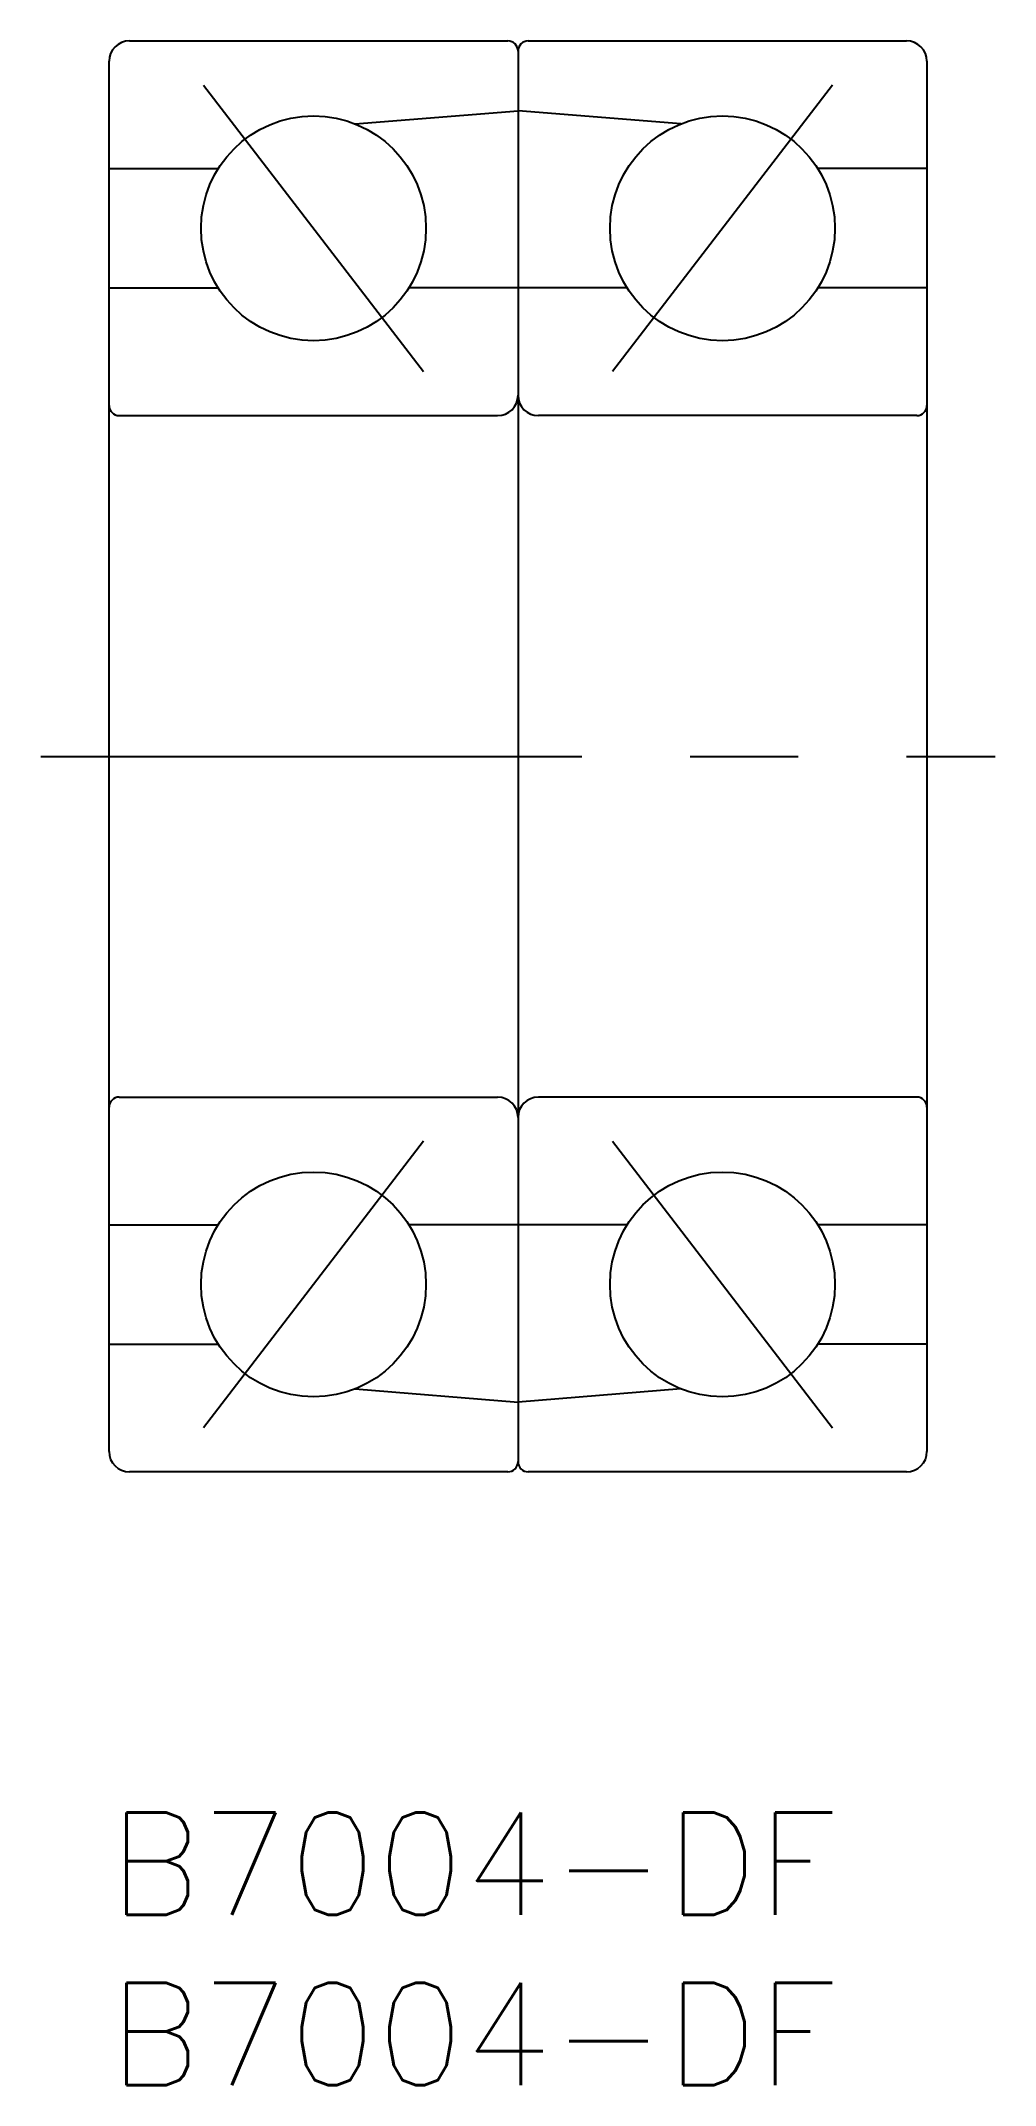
# Model space of a CAD drawing. Extents: x -2 to 26, y -8 to 52.
import ezdxf

# ---------------------------------------------------------------- set-up
doc = ezdxf.new("R2010")
doc.units = 0
doc.header["$LTSCALE"] = 0.5
doc.linetypes.add('CENTER', pattern=[50.8, 31.75, -6.35, 6.35, -6.35])
for name, color, linetype in [('MSM_CENTER', 1, 'CENTER'), ('MSM_CONTINUOUS', 7, 'CONTINUOUS'), ('MSM_PART_NUMBER', 7, 'CONTINUOUS')]:
    doc.layers.add(name, color=color, linetype=linetype)
doc.styles.get("Standard").update_dxf_attribs({"font": 'txt.shx', "height": 1, "bigfont": 'bigfont.shx'})

# ---------------------------------------------------------------- blocks, each defined once
blk = doc.blocks.new('*U2')
at = {"layer": 'MSM_PART_NUMBER'}
blk.add_text('B7004-DF', height=3, dxfattribs=at).set_placement((0, -3))
blk = doc.blocks.new('*U3')
at = {"layer": 'MSM_PART_NUMBER'}
blk.add_text('B7004-DF', height=3, dxfattribs=at).set_placement((0, -8))

msp = doc.modelspace()

# ---------------------------------------------------------------- linework, layer by layer
at = {"layer": 'MSM_CENTER'}
for p, q in [((2.772, 50.704), (9.228, 42.296)), ((21.228, 50.704), (14.772, 42.296)), ((-2, 31), (26, 31)), ((9.228, 19.704), (2.772, 11.296)), ((14.772, 19.704), (21.228, 11.296))]:
    msp.add_line(p, q, dxfattribs=at)
at = {"layer": 'MSM_CONTINUOUS'}
for p, q in [((0.6, 52), (11.7, 52)), ((12, 51.7), (12, 10.3)), ((12.3, 52), (23.4, 52)), ((0, 10.6), (0, 51.4)), ((24, 51.4), (24, 10.6)), ((7.217, 49.567), (12, 49.95)), ((16.783, 49.567), (12, 49.95)), ((0, 48.25), (3.202, 48.25)), ((24, 48.25), (20.798, 48.25)), ((0, 44.75), (3.202, 44.75)), ((15.202, 44.75), (8.798, 44.75)), ((24, 44.75), (20.798, 44.75)), ((0.3, 41), (11.4, 41)), ((23.7, 41), (12.6, 41)), ((0.3, 21), (11.4, 21)), ((23.7, 21), (12.6, 21)), ((0, 17.25), (3.202, 17.25)), ((15.202, 17.25), (8.798, 17.25)), ((24, 17.25), (20.798, 17.25)), ((0, 13.75), (3.202, 13.75)), ((24, 13.75), (20.798, 13.75)), ((7.217, 12.433), (12, 12.05)), ((16.783, 12.433), (12, 12.05)), ((11.7, 10), (0.6, 10)), ((23.4, 10), (12.3, 10))]:
    msp.add_line(p, q, dxfattribs=at)
for centre in [(6, 46.5), (18, 46.5), (6, 15.5), (18, 15.5)]:
    msp.add_circle(centre, 3.3, dxfattribs=at)
for centre, radius, start, end in [((0.6, 51.4), 0.6, 90, 180), ((11.7, 51.7), 0.3, 0, 90), ((12.3, 51.7), 0.3, 90, 180), ((23.4, 51.4), 0.6, 0, 90), ((11.4, 41.6), 0.6, 270, 0), ((12.6, 41.6), 0.6, 180, 270), ((0.3, 41.3), 0.3, 180, 270), ((23.7, 41.3), 0.3, 270, 0), ((0.3, 20.7), 0.3, 90, 180), ((11.4, 20.4), 0.6, 0, 90), ((12.6, 20.4), 0.6, 90, 180), ((23.7, 20.7), 0.3, 0, 90), ((0.6, 10.6), 0.6, 180, 270), ((11.7, 10.3), 0.3, 270, 0), ((12.3, 10.3), 0.3, 180, 270), ((23.4, 10.6), 0.6, 270, 0)]:
    msp.add_arc(centre, radius, start, end, dxfattribs=at)

# ---------------------------------------------------------------- block references
for name in ['*U2', '*U3']:
    msp.add_blockref(name, (0, 0), dxfattribs=at)

doc.saveas('drawing.dxf')
